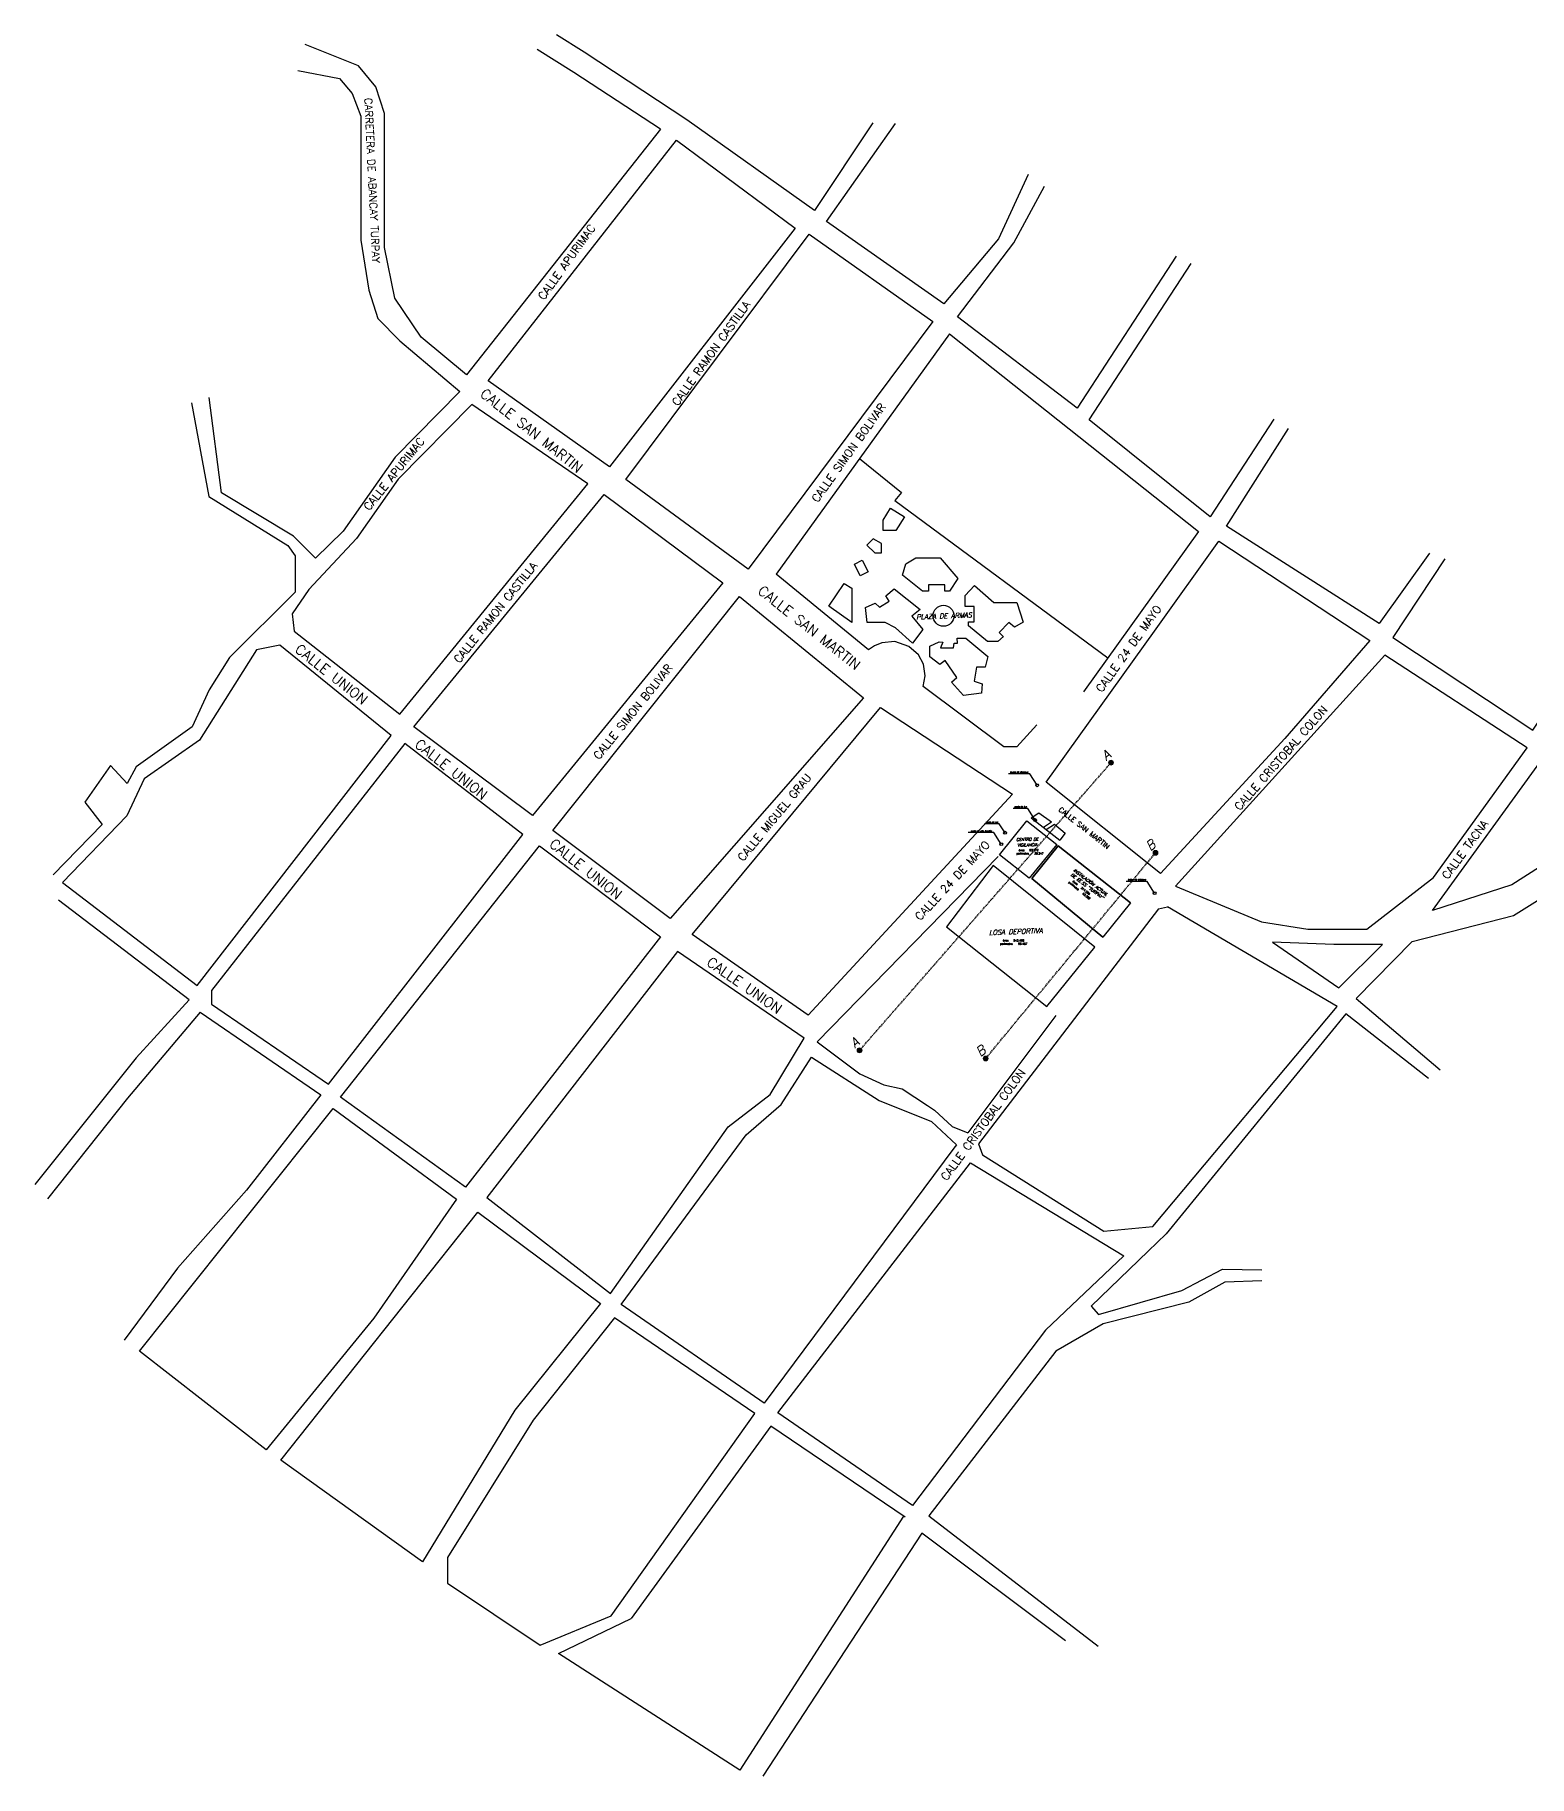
# Model space of a CAD drawing. Header units: metres. Extents: x 756359 to 758214, y 8425508 to 8426351.
# Drawn here: x 756359.1 to 756709.2, y 8425507.7 to 8425915.7 of the extents above; entities that cross this region are included whole.
import ezdxf
from ezdxf.enums import TextEntityAlignment as Align

# ---------------------------------------------------------------- set-up
doc = ezdxf.new("R2010")
doc.units = ezdxf.units.M
doc.linetypes.add('HIDDEN', pattern=[0.375, 0.25, -0.125])
for name, color, linetype, lineweight in [('08', 8, 'Continuous', 20), ('PERFIL', 150, 'Continuous', 9), ('Texto calles', 7, 'Continuous', 18)]:
    doc.layers.add(name, color=color, linetype=linetype, lineweight=lineweight)
for name, color, linetype in [('C-ANNO-TABL-TTBL', 5, 'Continuous'), ('Capa1', 7, 'HIDDEN'), ('NOMBRE', 40, 'Continuous')]:
    doc.layers.add(name, color=color, linetype=linetype)
doc.styles.add('ambiente', font='romand.shx', dxfattribs={"oblique": 15})
doc.styles.get("Standard").update_dxf_attribs({"font": 'simplex.shx'})

msp = doc.modelspace()

# ---------------------------------------------------------------- hatches: boundary and pattern name
at = {"layer": 'PERFIL'}
h = msp.add_hatch(color=256, dxfattribs=at)
h.set_gradient(color1=(0, 0, 255), color2=(255, 255, 0), name='INVCYLINDER')
h.paths.add_polyline_path([(756610.688, 8425745.145, 1), (756611.828, 8425745.145, 1)])
h = msp.add_hatch(color=256, dxfattribs=at)
h.set_gradient(color1=(0, 0, 255), color2=(255, 255, 0), name='INVCYLINDER')
h.paths.add_polyline_path([(756621.1, 8425724.03, 1), (756622.24, 8425724.03, 1)])
h = msp.add_hatch(color=256, dxfattribs=at)
h.set_gradient(color1=(0, 0, 255), color2=(255, 255, 0), name='INVCYLINDER')
h.paths.add_polyline_path([(756551.777, 8425677.771, 1), (756552.917, 8425677.771, 1)])
h = msp.add_hatch(color=256, dxfattribs=at)
h.set_gradient(color1=(0, 0, 255), color2=(255, 255, 0), name='INVCYLINDER')
h.paths.add_polyline_path([(756581.315, 8425675.844, 1), (756582.455, 8425675.844, 1)])

# ---------------------------------------------------------------- linework, layer by layer
for p, q in [((756598.848, 8425725.657, 3446.241), (756592.692, 8425718.014, 3446.241)), ((756598.567, 8425725.331, 3446.168), (756598.848, 8425725.657, 6892.472)), ((756598.848, 8425725.657, 6892.47), (756599.194, 8425725.435, 3446.307)), ((756615.828, 8425712.353, 3446.241), (756598.848, 8425725.657, 3446.241)), ((756592.692, 8425718.014, 3446.241), (756609.327, 8425704.308, 3446.241)), ((756622.378, 8425710.929, 3445.972), (756580.183, 8425655.86)), ((756664.234, 8425688.013), (756624.474, 8425711.358)), ((756621.064, 8425636.491), (756664.234, 8425688.013)), ((756580.183, 8425655.86), (756581.17, 8425653.278)), ((756581.17, 8425653.278), (756609.59, 8425635.428)), ((756609.59, 8425635.428), (756621.064, 8425636.491))]:
    msp.add_line(p, q)
at = {"flags": 128}
for points in [[(756511.893, 8425895.782), (756487.859, 8425911.571), (756481.314, 8425915.659)], [(756505.689, 8425893.538), (756460.228, 8425835.987), (756449.672, 8425844.86), (756443.435, 8425853.972), (756441.036, 8425865.842), (756441.036, 8425880.589), (756441.036, 8425897.255), (756438.997, 8425903.49), (756434.919, 8425908.406), (756428.321, 8425911.043), (756422.489, 8425913.375)], [(756505.689, 8425893.538), (756485.397, 8425906.857), (756476.793, 8425912.189)], [(756420.764, 8425907.31), (756430.48, 8425905.392), (756433.479, 8425901.915), (756435.516, 8425896.607), (756435.516, 8425886.706), (756435.516, 8425867.563), (756437.407, 8425855.837), (756439.45, 8425849.175), (756444.667, 8425843.96), (756458.674, 8425832.137), (756443.56, 8425816.687), (756431.345, 8425799.417), (756424.846, 8425793.062)], [(756555.424, 8425895.018), (756541.793, 8425874.524), (756511.893, 8425895.782)], [(756591.874, 8425882.962), (756584.903, 8425867.831), (756572.089, 8425852.629), (756544.61, 8425871.935), (756560.75, 8425894.909)], [(756626.527, 8425863.812), (756603.363, 8425828.201), (756575.258, 8425849.603), (756588.478, 8425866.965), (756595.676, 8425880.217)], [(756649.412, 8425825.634), (756634.485, 8425802.761), (756606.106, 8425825.435), (756630.047, 8425862.052)], [(756573.413, 8425845.598), (756532.793, 8425789.291)], [(756573.413, 8425845.598), (756631.746, 8425799.328), (756604.831, 8425761.769)], [(756395.789, 8425829.433), (756399.874, 8425807.49), (756418.371, 8425796.017), (756420.129, 8425793.579), (756420.129, 8425785.074), (756404.751, 8425769.802), (756399.984, 8425762.194), (756395.957, 8425753.576), (756382.898, 8425744.142), (756380.742, 8425740.286), (756376.885, 8425744.482), (756370.815, 8425735.92), (756374.899, 8425730.647), (756363.384, 8425718.853)], [(756424.846, 8425793.062), (756419.695, 8425798.215), (756402.891, 8425808.36), (756399.987, 8425830.738)], [(756668.683, 8425689.882), (756681.852, 8425703.248), (756705.558, 8425709.324), (756735.306, 8425727.967), (756782.68, 8425759.182), (756799.189, 8425768.067), (756814.82, 8425778.878), (756842.139, 8425809.248), (756854.33, 8425828.543)], [(756685.892, 8425794.226), (756674.064, 8425777.758), (756638.291, 8425800.568), (756652.875, 8425823.442)], [(756552.363, 8425816.419), (756562.133, 8425808.455), (756560.595, 8425806.569), (756610.532, 8425769.725)], [(756689.492, 8425792.918), (756677.283, 8425774.444), (756710.063, 8425752.78), (756738.63, 8425796.005)], [(756593.89, 8425753.986), (756589.208, 8425748.857), (756586.162, 8425748.857), (756567.268, 8425763.03), (756567.751, 8425765.48), (756567.301, 8425768.202), (756566.132, 8425770.385), (756563.926, 8425772.387), (756560.623, 8425773.52), (756557.553, 8425773.267), (756555.849, 8425772.565), (756554.445, 8425771.576), (756532.793, 8425789.291)], [(756586.05, 8425774.697), (756584.723, 8425773.526), (756582.342, 8425773.526), (756577.892, 8425777.194), (756577.892, 8425778.17), (756579.219, 8425778.17), (756579.219, 8425781.759), (756577.072, 8425781.759), (756577.072, 8425784.335), (756579.258, 8425786.637), (756583.825, 8425782.696), (756589.212, 8425782.696), (756590.656, 8425778.092), (756588.627, 8425776.921), (756587.338, 8425778.014), (756585.054, 8425775.613), (756586.017, 8425774.697)], [(756395.315, 8425689.568), (756364.629, 8425712.915)], [(756395.315, 8425689.568), (756382.827, 8425675.998), (756359.119, 8425646.32)], [(756668.683, 8425689.882), (756688.391, 8425673.187)], [(756397.844, 8425686.68), (756380.804, 8425666.59), (756362.057, 8425642.969)], [(756397.844, 8425686.68), (756426.15, 8425667.322), (756408.731, 8425644.985), (756392.573, 8425626.772), (756380.074, 8425609.909)], [(756598.353, 8425685.959), (756577.733, 8425658.428)], [(756685.669, 8425671.187), (756666.296, 8425686.31), (756624.14, 8425634.802), (756619.935, 8425630.726), (756606.602, 8425617.801), (756608.352, 8425615.903), (756627.886, 8425621.518), (756637.401, 8425626.475), (756646.611, 8425626.324)], [(756646.56, 8425623.794), (756637.907, 8425623.44), (756629.455, 8425618.786), (756609.415, 8425613.728), (756598.314, 8425607.317), (756568.588, 8425568.687), (756608.231, 8425538.181)], [(756563.006, 8425568.439), (756531.551, 8425589.759), (756498.815, 8425544.677)], [(756562.647, 8425568.682), (756524.304, 8425509.124), (756481.811, 8425536.481), (756498.815, 8425544.677)], [(756600.558, 8425539.449), (756566.899, 8425564.683), (756529.653, 8425507.735)]]:
    msp.add_lwpolyline(points, dxfattribs=at)
for points in [[(756509.49, 8425890.981), (756537.248, 8425870.378), (756493.772, 8425814.423), (756465.318, 8425834.582)], [(756540.531, 8425868.97), (756569.489, 8425848.513), (756526.233, 8425790.489), (756497.558, 8425811.512)], [(756492.516, 8425808), (756520.308, 8425787.275), (756475.701, 8425732.776), (756447.954, 8425753.556)], [(756551.128, 8425791.627), (756552.951, 8425792.568), (756554.342, 8425789.874), (756552.519, 8425788.933)], [(756524.213, 8425784.065), (756553.245, 8425760.337), (756508.005, 8425708.617), (756480.444, 8425729.273)], [(756557.223, 8425758.07), (756588.166, 8425737.798), (756540.305, 8425686.029), (756513.1, 8425704.94)]]:
    msp.add_lwpolyline(points, close=True)
for points in [[(756488.668, 8425810.483), (756461.528, 8425829.095), (756444.225, 8425811.574), (756434.455, 8425797.657), (756423.348, 8425785.724), (756419.419, 8425780.06), (756419.909, 8425775.975), (756444.666, 8425756.489)], [(756559.555, 8425804.811), (756562.855, 8425802.743), (756560.868, 8425799.574), (756557.878, 8425799.574), (756557.878, 8425801.96)], [(756555.497, 8425797.59), (756554.07, 8425796.074), (756555.906, 8425794.345), (756557.46, 8425794.345), (756557.46, 8425796.519)], [(756575.405, 8425788.305), (756573.378, 8425785.36), (756572.315, 8425785.335), (756572.315, 8425786.806), (756568.528, 8425786.806), (756568.528, 8425785.359), (756567.129, 8425785.359), (756562.404, 8425789.055), (756563.177, 8425791.721), (756565.544, 8425793.118), (756571.211, 8425793.118)], [(756548.77, 8425787.132), (756550.545, 8425786.052), (756550.545, 8425777.956), (756545.159, 8425781.835)], [(756560.484, 8425785.911), (756566.566, 8425781.032), (756564.614, 8425779.456), (756567.15, 8425776.315), (756564.739, 8425773.176), (756560.734, 8425776.729), (756558.306, 8425778.005), (756554.101, 8425778.005), (756553.7, 8425781.533), (756556.003, 8425782.483), (756557.054, 8425781.608), (756559.282, 8425782.959), (756558.509, 8425784.233)], [(756442.628, 8425751.485), (756416.547, 8425772.703), (756411.042, 8425771.616), (756397.712, 8425750.399), (756384.724, 8425741.333), (756380.668, 8425732.716), (756365.594, 8425717.061), (756397.184, 8425692.937)], [(756580.883, 8425761.423), (756576.71, 8425760.912), (756573.875, 8425763.981), (756575.116, 8425765.127), (756572.379, 8425769.058), (756571.125, 8425768.185), (756568.796, 8425769.924), (756568.796, 8425772.442), (756570.962, 8425773.466), (756571.853, 8425773.375), (756571.31, 8425772.068), (756574.321, 8425772.068), (756574.524, 8425773.149), (756575.27, 8425773.149), (756575.231, 8425774.322), (756577.219, 8425774.322), (756582.36, 8425770.001), (756581.763, 8425767.538), (756579.747, 8425767.538), (756579.199, 8425764.254), (756581.041, 8425763.607)], [(756675.436, 8425770.307), (756626.342, 8425716.246), (756646.55, 8425707.833), (756657.333, 8425706.146), (756671.221, 8425706.146), (756686.788, 8425718.253), (756708.752, 8425748.666)], [(756473.447, 8425728.293), (756445.785, 8425749.667), (756400.489, 8425691.783), (756400.489, 8425688.567), (756427.9, 8425669.864)], [(756712.734, 8425746.611), (756729.965, 8425732.379), (756705.19, 8425716.554), (756686.574, 8425710.529)], [(756477.388, 8425725.697), (756505.732, 8425704.338), (756460.014, 8425645.717), (756430.727, 8425666.826)], [(756649.129, 8425703.094), (756664.597, 8425692.376), (756674.88, 8425702.566), (756663.455, 8425702.566)], [(756509.701, 8425700.92), (756465.029, 8425643.296), (756493.99, 8425620.844), (756521.541, 8425659.818), (756531.364, 8425667.412), (756539.368, 8425680.609)], [(756575.08, 8425655.596), (756574.405, 8425654.875), (756529.965, 8425595.118), (756496.488, 8425618.205), (756525.801, 8425657.995), (756533.953, 8425665.076), (756541.046, 8425676.148), (756556.904, 8425665.989), (756569.19, 8425661.112)], [(756429.051, 8425664.157), (756457.88, 8425642.893), (756438.52, 8425615.029), (756413.341, 8425584.184), (756383.641, 8425607.304)], [(756578.302, 8425651.41), (756614.225, 8425629.636), (756595.933, 8425612.239), (756564.759, 8425571.11), (756533.205, 8425592.884)], [(756462.922, 8425639.827), (756491.666, 8425618.424), (756471.578, 8425593.513), (756449.925, 8425557.985), (756416.771, 8425581.771)], [(756494.931, 8425615.096), (756475.893, 8425591.108), (756455.783, 8425558.946), (756455.783, 8425552.915), (756477.502, 8425538.442), (756494.126, 8425545.277), (756527.777, 8425592.716)]]:
    msp.add_lwpolyline(points, close=True, dxfattribs=at)
at = {"elevation": 3446.044, "flags": 128}
msp.add_lwpolyline([(756596.072, 8425740.55), (756621.434, 8425775.95), (756636.549, 8425797.034), (756671.928, 8425773.789), (756652.006, 8425750.815), (756622.875, 8425719.225)], close=True, dxfattribs=at)
at = {"flags": 128}
for points, elevation in [([(756591.525, 8425731.533), (756598.568, 8425726.002)], 3446.768), ([(756592.58, 8425732.231), (756594.332, 8425733.391)], 3446.768), ([(756592.58, 8425732.231), (756599.284, 8425726.965)], 3446.768), ([(756594.332, 8425733.391), (756597.311, 8425731.277)], 3446.065), ([(756595.403, 8425730.014), (756597.311, 8425731.277)], 3446.655), ([(756596.081, 8425729.481), (756597.99, 8425730.745)], 3446.585), ([(756597.99, 8425730.745), (756600.548, 8425728.668), (756599.284, 8425726.965)], 3445.818), ([(756584.808, 8425723.176), (756542.384, 8425679.78), (756552.418, 8425672.241), (756557.993, 8425669.724), (756562.319, 8425668.743), (756568.251, 8425664.82), (756569.903, 8425663.727), (756574.05, 8425659.915), (756577.733, 8425658.428)], 3446.768), ([(756598.848, 8425725.657), (756592.692, 8425718.014)], 6892.513), ([(756592.692, 8425718.014), (756609.327, 8425704.308)], 3446.241), ([(756622.378, 8425710.929), (756624.474, 8425711.358)], 3445.972)]:
    msp.add_lwpolyline(points, dxfattribs=dict(at, elevation=elevation))
for centre, radius in [((756572.015, 8425779.564), 2.461), ((756593.94, 8425739.856, 3445.962), 0.333), ((756593.474, 8425731.721, 3446.206), 0.333), ((756593.474, 8425731.721, 3446.206), 0.1), ((756585.555, 8425726.05, 3447.882), 0.333), ((756586.433, 8425728.743, 3447), 0.333), ((756621.466, 8425714.599, 3445.5), 0.333)]:
    msp.add_circle(centre, radius)
at = {"layer": '08', "lineweight": -2}
for points, elevation in [([(756593.94, 8425739.856), (756592.206, 8425742.572), (756587.245, 8425742.572)], 3445.962), ([(756593.474, 8425731.721), (756591.74, 8425734.437), (756588.351, 8425734.437)], 3446.206), ([(756586.433, 8425728.743), (756585.064, 8425730.793), (756581.621, 8425730.793)], 3447), ([(756585.555, 8425726.05), (756583.821, 8425728.766), (756577.804, 8425728.766)], 3447.882), ([(756621.466, 8425714.599), (756619.732, 8425717.315), (756614.785, 8425717.315)], 3445.5)]:
    msp.add_lwpolyline(points, dxfattribs=dict(at, elevation=elevation))
at = {"layer": 'C-ANNO-TABL-TTBL', "elevation": 3446.768, "flags": 128}
msp.add_lwpolyline([(756591.525, 8425731.533), (756598.568, 8425726.002), (756592.094, 8425718.08), (756585.148, 8425723.536)], close=True, dxfattribs=at)
at = {"layer": 'C-ANNO-TABL-TTBL', "elevation": 3446.162, "flags": 128}
msp.add_lwpolyline([(756615.828, 8425712.353), (756609.327, 8425704.308), (756592.692, 8425718.014), (756598.848, 8425725.657), (756615.828, 8425712.353)], dxfattribs=at)
at = {"layer": 'C-ANNO-TABL-TTBL', "flags": 128}
msp.add_lwpolyline([(756607.475, 8425701.937), (756583.657, 8425721.059), (756572.728, 8425706.698), (756596.235, 8425688.054)], close=True, dxfattribs=at)
at = {"layer": 'Capa1', "flags": 128}
for points in [[(756552.347, 8425677.771), (756611.258, 8425745.145)], [(756581.885, 8425675.844), (756621.67, 8425724.03)]]:
    msp.add_lwpolyline(points, dxfattribs=at)
at = {"layer": 'PERFIL'}
for centre in [(756611.258, 8425745.145), (756621.67, 8425724.03), (756552.347, 8425677.771), (756581.885, 8425675.844)]:
    msp.add_circle(centre, 0.57, dxfattribs=at)

# ---------------------------------------------------------------- texts
for s, p in [('         perímetro   38.247', (756586.037, 8425723.678)), (' área   90.972', (756589.309, 8425724.437)), ('         perímetro   96.457', (756582.23, 8425702.512)), ('área   543.469', (756585.915, 8425703.295))]:
    msp.add_text(s, height=0.45562).set_placement(p)
for s, p in [('       perimetro   63.282', (756599.409, 8425718.53, 1724)), ('área   217.296', (756602.213, 8425717.292))]:
    msp.add_text(s, height=0.45562, rotation=321.01302).set_placement(p)
at = {"layer": 'NOMBRE', "style": 'ambiente', "oblique": 15, "text_generation_flag": 6}
for s, height, rotation, p in [('PLAZA DE ARMAS ', 1.13906, 182.19925, (756572.537, 8425779.543)), ('A', 2.16, 219.67259, (756610.088, 8425746.919)), ('buzon de desague', 0.3375, 180, (756589.758, 8425742.98, 4729.858)), ('poste de luz', 0.3375, 180, (756590.059, 8425734.844, 4730.102)), ('poste de luz', 0.3375, 180, (756583.345, 8425731.207, 4730.896)), ('poste de alta tensión', 0.3375, 180, (756580.857, 8425729.14, 4731.778)), ('CENTRO DE', 0.6834, 181.19401, (756591.652, 8425727.188)), ('VIGILANCIA', 0.6834, 181.19401, (756591.612, 8425725.892)), ('B', 2.16, 219.67259, (756620.5, 8425725.804)), ('DE EE.SS "TURPAY"', 0.71191, 142.93784, (756605.714, 8425716.206)), ('INSTALACIÓN ACTUAL', 0.71191, 142.93784, (756606.463, 8425717.13)), ('bozon de desague ', 0.3375, 180, (756617.427, 8425717.777, 4729.396)), ('LOSA DEPORTIVA', 1.13906, 182.19925, (756588.93, 8425705.581)), ('A', 2.16, 219.67259, (756551.177, 8425679.545)), ('B', 2.16, 219.67259, (756580.715, 8425677.618))]:
    msp.add_text(s, height=height, rotation=rotation, dxfattribs=at).set_placement(p, align=Align.MIDDLE_CENTER)
at = {"layer": 'Texto calles'}
for s, height, rotation, p in [('CARRETERA DE ABANCAY TURPAY', 1.75781, 272.74659, (756436.357, 8425900.854)), ('CALLE APURIMAC', 1.875, 54.42871, (756478.391, 8425853.348, 3446.044)), ('CALLE RAMON CASTILLA', 1.875, 54.42871, (756509.767, 8425828.545, 3446.044)), ('CALLE SAN MARTIN', 2.34375, 321.56784, (756463.236, 8425831.191)), ('CALLE SIMON BOLIVAR', 1.875, 54.42871, (756542.495, 8425805.942, 3446.044)), ('CALLE APURIMAC', 1.875, 51.19529, (756437.44, 8425804.044, 3446.044)), ('CALLE RAMON CASTILLA', 1.875, 51.19529, (756458.558, 8425768.302, 3446.044)), ('CALLE SAN MARTIN', 2.34375, 321.56784, (756528.306, 8425785.023)), ('CALLE 24 DE MAYO', 1.875, 54.42871, (756609.094, 8425761.451, 3446.044)), ('CALLE UNION', 2.34375, 321.56784, (756419.843, 8425771.331)), ('CALLE SIMON BOLIVAR', 1.875, 51.19529, (756491.286, 8425745.7, 3446.044)), ('CALLE CRISTOBAL COLON', 1.875, 48.83432, (756641.406, 8425733.78)), ('CALLE UNION', 2.34375, 321.56784, (756447.939, 8425749.052)), ('CALLE MIGUEL GRAU', 1.875, 50.69736, (756525.063, 8425721.881, -3.456)), ('CALLE SAN MARTIN', 1.17187, 321.56784, (756598.834, 8425733.962)), ('CALLE TACNA', 1.875, 53.953, (756690.133, 8425717.662)), ('CALLE UNION', 2.34375, 321.56784, (756479.449, 8425725.706)), ('CALLE 24 DE MAYO', 1.875, 47.04669, (756566.515, 8425708.022, 3446.044)), ('CALLE UNION', 2.34375, 325.17477, (756516.298, 8425697.896)), ('CALLE CRISTOBAL COLON', 1.875, 53.89741, (756572.742, 8425647.067))]:
    msp.add_text(s, height=height, rotation=rotation, dxfattribs=at).set_placement(p)

doc.saveas('drawing.dxf')
